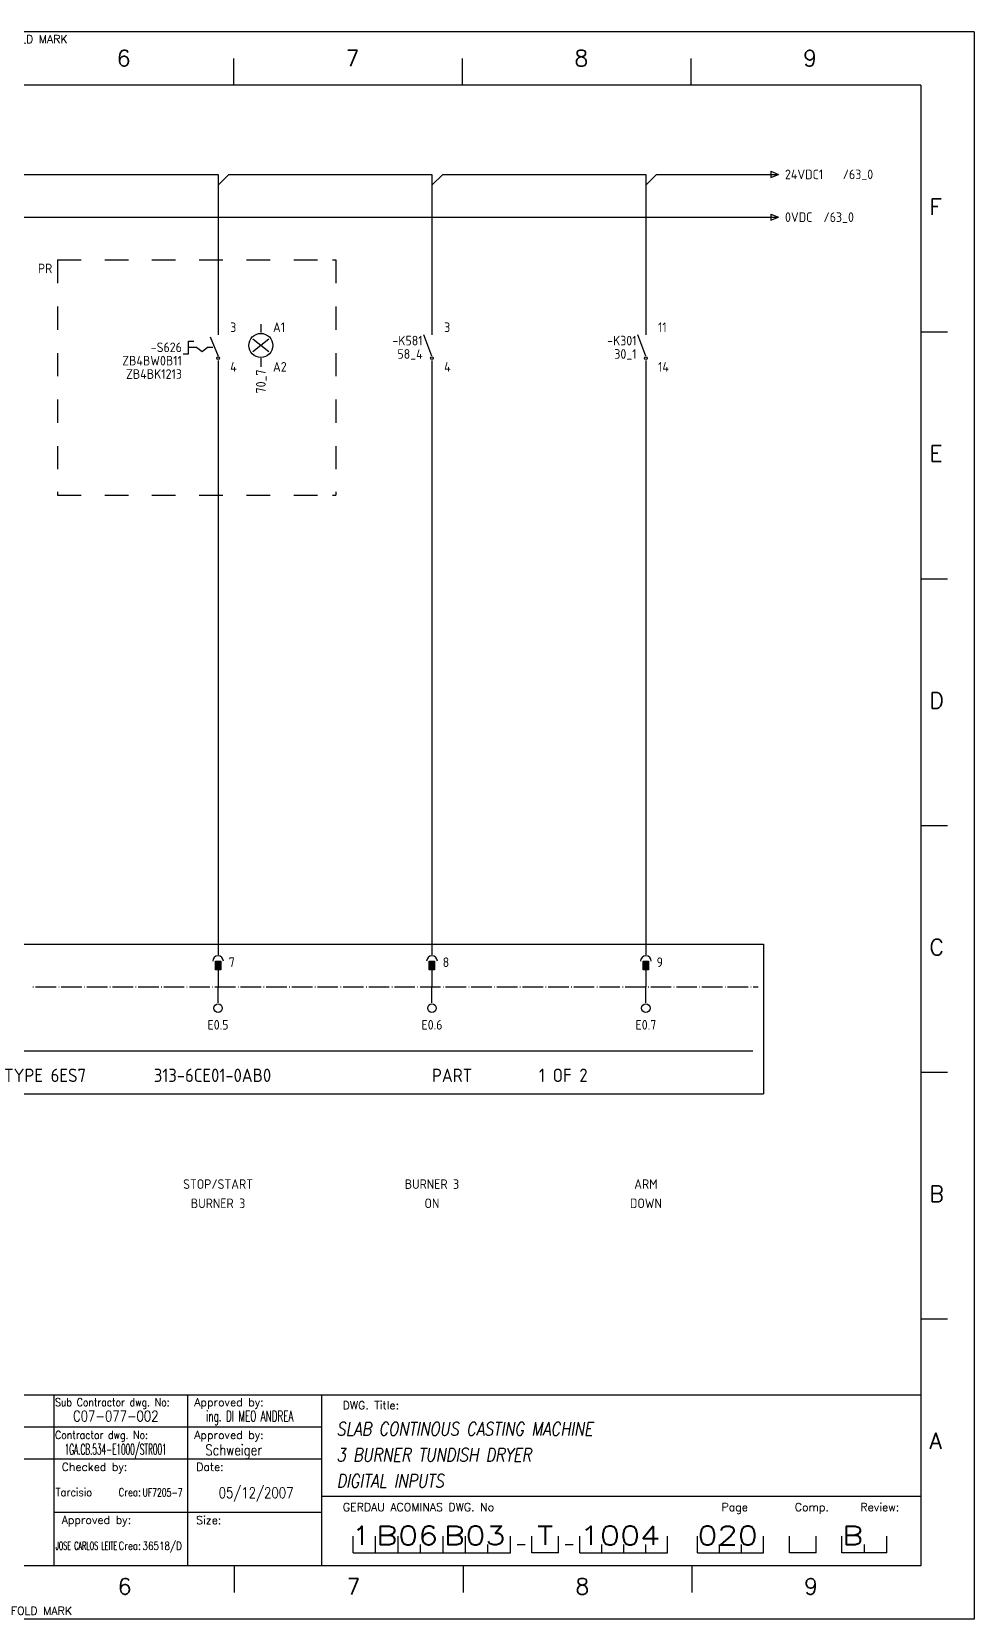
# Model space of a CAD drawing. Extents: x 520 to 940, y 6 to 303.
# Drawn here: x 764 to 940.2, y 6.5 to 303.5 of the extents above; entities that cross this region are included whole.
import ezdxf
from ezdxf.enums import TextEntityAlignment as Align

# ---------------------------------------------------------------- set-up
doc = ezdxf.new("R2010")
doc.units = 0
doc.header["$LTSCALE"] = 25
doc.header["$MEASUREMENT"] = 0
doc.linetypes.add('EPLANLINE7', pattern=[0])
doc.layers.get('0').update_dxf_attribs({"linetype": 'CONTINUOUS'})
for name, color, linetype in [('AUTOCONNECTING', 2, 'CONTINUOUS'), ('DESIG_', 3, 'CONTINUOUS'), ('FORM_1', 7, 'CONTINUOUS'), ('FORM_2', 4, 'CONTINUOUS'), ('FORM_3', 6, 'CONTINUOUS'), ('FORM_4', 1, 'CONTINUOUS'), ('MORSETTI', 7, 'CONTINUOUS'), ('RIF_', 7, 'CONTINUOUS'), ('SEF', 5, 'CONTINUOUS'), ('SIMBOLO', 4, 'CONTINUOUS'), ('TESTI', 7, 'CONTINUOUS'), ('TESTO', 5, 'CONTINUOUS')]:
    doc.layers.add(name, color=color, linetype=linetype)
doc.styles.add('ROMANS', font='romans.shx', dxfattribs={"width": 0.7, "oblique": 10, "height": 4})
doc.styles.get("Standard").update_dxf_attribs({"font": 'isocp.shx'})

# ---------------------------------------------------------------- blocks, each defined once
blk = doc.blocks.new('Format A3')
at = {"layer": 'FORM_1'}
for p, q in [((420, 297), (0, 297)), ((420, 297), (420, 0)), ((281.48, 292), (281.48, 287)), ((324.26, 292), (324.26, 287)), ((367.03, 292), (367.03, 287)), ((410, 240.83), (415, 240.83)), ((410, 194.66), (415, 194.66)), ((410, 148.5), (415, 148.5)), ((410, 102.33), (415, 102.33)), ((410, 56.17), (415, 56.17)), ((248, 30), (248, 42)), ((273, 10), (273, 42)), ((188.01, 36), (298, 36)), ((298, 23), (410, 23)), ((248, 20), (298, 20)), ((281.66, 10), (281.66, 5)), ((324.44, 10), (324.44, 5)), ((367.22, 10), (367.22, 5)), ((420, 0), (0, 0))]:
    blk.add_line(p, q, dxfattribs=at)
at = {"layer": 'FORM_3'}
for p, q in [((410, 287), (25, 287)), ((410, 287), (410, 10)), ((410, 10), (25, 10))]:
    blk.add_line(p, q, dxfattribs=at)
at = {"layer": 'FORM_4'}
for p, q in [((188.01, 42), (410, 42)), ((298, 10), (298, 42)), ((188.01, 30), (298, 30)), ((248, 10), (248, 30)), ((303.88, 12.42), (303.88, 15.51)), ((308.08, 12.42), (308.08, 15.51)), ((312.28, 12.42), (312.28, 15.51)), ((320.68, 12.42), (320.68, 15.51)), ((324.88, 12.42), (324.88, 15.51)), ((333.28, 12.42), (333.28, 15.51)), ((337.28, 12.42), (337.28, 15.51)), ((342.28, 12.42), (342.28, 15.51)), ((346.28, 12.42), (346.28, 15.51)), ((362.68, 12.42), (362.68, 15.51)), ((368.28, 12.42), (368.28, 15.51)), ((380.58, 12.42), (380.58, 15.51)), ((385.48, 12.42), (385.48, 15.51)), ((390.48, 12.42), (390.48, 15.51)), ((395.28, 12.42), (395.28, 15.51)), ((403.68, 12.42), (403.68, 15.51)), ((303.88, 12.42), (333.28, 12.42)), ((316.48, 12.42), (316.48, 13.97)), ((316.48, 12.42), (316.48, 13.97)), ((329.08, 12.42), (329.08, 13.97)), ((334.53, 13.97), (336.06, 13.97)), ((342.28, 12.42), (337.28, 12.42)), ((343.53, 13.97), (345.03, 13.97)), ((346.28, 12.42), (346.28, 13.97)), ((346.28, 12.42), (362.68, 12.42)), ((350.38, 12.42), (350.38, 13.97)), ((354.48, 12.42), (354.48, 13.97)), ((358.58, 12.42), (358.58, 13.97)), ((368.28, 12.42), (380.58, 12.42)), ((372.38, 12.42), (372.38, 13.97)), ((376.48, 12.42), (376.48, 13.97)), ((390.48, 12.42), (385.48, 12.42)), ((399.13, 12.42), (395.28, 12.42)), ((403.68, 12.42), (399.13, 12.42)), ((399.48, 12.42), (399.48, 13.97))]:
    blk.add_line(p, q, dxfattribs=at)
at = {"layer": 'FORM_1', "style": 'ROMANS'}
for p in [(239.05, 294.88), (239.88, 0.84)]:
    blk.add_text('FOLD MARK', height=1.5, dxfattribs=at).set_placement(p)
at = {"layer": 'FORM_2', "style": 'ROMANS'}
for s, width, p in [('Sub Contractor dwg. No:', 0.85, (248.15, 39.84)), ('Contractor dwg. No:', 0.85, (248.15, 33.72)), ('Crea:', 0.8, (260.02, 23)), ('Crea:', 0.8, (260.02, 13))]:
    blk.add_text(s, height=1.5, dxfattribs=dict(at, width=width)).set_placement(p)
for s, p in [('Approved by:', (274.17, 39.84)), ('DWG. Title:', (301.92, 39.27)), ('Approved by:', (274.17, 33.72)), ('Checked by:', (249.38, 27.74)), ('Date:', (274.53, 27.74)), ('GERDAU ACOMINAS DWG. No', (301.96, 20.23)), ('Page', (372.75, 20.23)), ('Comp.', (386.46, 20.23)), ('Review:', (398.72, 20.23)), ('Approved by:', (249.38, 17.83)), ('Size:', (274.53, 17.79))]:
    blk.add_text(s, height=1.5, dxfattribs=at).set_placement(p)
at = {"layer": 'FORM_2', "style": 'ROMANS', "flags": 4}
for tag, p in [('21', (189.91, 37.18)), ('18', (189.91, 30.89))]:
    blk.add_attdef(tag, p, '', height=2, dxfattribs=at)
at = {"layer": 'FORM_2', "color": 4, "style": 'ROMANS', "width": 0.8, "flags": 4}
for tag, p in [('22', (251.5, 37)), ('19', (251.5, 30.8)), ('24', (278.73, 22.67))]:
    blk.add_attdef(tag, p, '', height=2, dxfattribs=at)
at = {"layer": 'FORM_2', "style": 'ROMANS', "flags": 4}
for tag, p, height, width in [('23', (276.41, 37.01), 2, 0.8), ('20', (276.22, 30.68), 2, 0.8), ('14', (248.25, 23), 1.5, 0.9), ('15', (264.49, 22.98), 1.5, 0.8), ('16', (248.25, 13), 1.5, 0.9), ('17', (264.49, 12.98), 1.5, 0.8)]:
    blk.add_attdef(tag, p, '', height=height, dxfattribs=dict(at, width=width))
at = {"layer": 'FORM_4', "style": 'ROMANS'}
for s, p in [('6', (259.7, 290.56)), ('7', (302.47, 290.56)), ('8', (345.25, 290.56)), ('9', (388.03, 290.56)), ('F', (411.64, 262.73)), ('E', (411.64, 216.57)), ('D', (411.64, 170.4)), ('C', (411.64, 124.24)), ('B', (411.64, 78.07)), ('A', (411.64, 31.9)), ('6', (259.88, 4.65)), ('7', (302.66, 4.65)), ('8', (345.43, 4.65)), ('9', (388.21, 4.65))]:
    blk.add_text(s, height=3, dxfattribs=at).set_placement(p)
at = {"layer": 'FORM_4', "color": 1, "style": 'ROMANS', "oblique": 10, "width": 0.8, "flags": 4}
for tag, p in [('11', (300.77, 34.39)), ('12', (300.77, 29.5)), ('13', (300.77, 24.62))]:
    blk.add_attdef(tag, p, '', height=2.5, dxfattribs=at)
at = {"layer": 'FORM_4', "color": 1, "style": 'ROMANS', "flags": 2}
blk.add_attdef('25', (279.66, 12.25), '', height=5, dxfattribs=at)
at = {"layer": 'FORM_4', "style": 'ROMANS', "width": 1.25, "flags": 4}
for tag, p in [('1', (303.88, 13.92)), ('3', (312.28, 13.92)), ('5', (324.88, 13.92)), ('7', (346.28, 13.92)), ('10', (395.28, 13.92))]:
    blk.add_attdef(tag, p, '', height=3.5, dxfattribs=at)
for tag, p in [('2', (310.18, 13.92)), ('4', (322.78, 13.92)), ('6', (339.78, 13.92)), ('9', (387.98, 13.92))]:
    blk.add_attdef(tag, text='', height=3.5, dxfattribs=at).set_placement(p, align=Align.CENTER)
at = {"layer": 'FORM_4', "color": 1, "style": 'ROMANS', "width": 1.25, "flags": 4}
blk.add_attdef('8', (368.28, 13.92), '', height=3.5, dxfattribs=at)
blk = doc.blocks.new('SO269')
at = {"layer": 'TESTI', "color": 2, "linetype": 'EPLANLINE7'}
for p, q in [((-2, 0), (0, 0)), ((0, 0), (0, -2)), ((0, -2), (2, 0))]:
    blk.add_line(p, q, dxfattribs=at)
blk = doc.blocks.new('37_0_IEC_WUPI')
at = {"layer": 'TESTI', "color": 3, "linetype": 'EPLANLINE7'}
for p, q in [((0, 4), (0, 2)), ((-5.5, -1.6), (-5.5, 0.8)), ((-5.5, 0.8), (-4.5, 0.8)), ((-1.5, 1.6), (0, -2)), ((-6.5, -1.6), (-5.5, -1.6)), ((-4, -0.4), (-5.5, -0.4)), ((-3, -1.2), (-4, -0.4)), ((-2, -0.4), (-3, -1.2)), ((-1, -0.4), (-2, -0.4)), ((0, -2.8), (0, -4))]:
    blk.add_line(p, q, dxfattribs=at)
blk.add_circle((0, -2.4), 0.25, dxfattribs=at)
blk = doc.blocks.new('31_0_IEC_WUPI')
at = {"layer": 'TESTI', "color": 3, "linetype": 'EPLANLINE7'}
for p, q in [((0, 4), (0, 2)), ((-0.5, 0.8), (0.5, 0.8)), ((-0.5, -0.8), (-0.5, 0.8)), ((0.5, 0.8), (0.5, -0.8)), ((0.5, -0.8), (-0.5, -0.8))]:
    blk.add_line(p, q, dxfattribs=at)
blk.add_arc((0, 0.8), 1, 0, 180, dxfattribs=at)
blk.add_solid([(-0.5, -0.8), (0.5, -0.8), (-0.5, 0.8), (0.5, 0.8)], dxfattribs=at)
blk = doc.blocks.new('SO303')
at = {"layer": 'TESTI', "color": 2, "linetype": 'EPLANLINE7'}
blk.add_line((0, 1), (0, 4), dxfattribs=at)
blk.add_circle((0, 0), 0.8, dxfattribs=at)
blk = doc.blocks.new('46_0_IEC_WUPI')
at = {"layer": 'TESTI', "color": 3, "linetype": 'EPLANLINE7'}
for p, q in [((0, 4), (0, 2.4)), ((1.5, 1.2), (-1.5, -1.2)), ((1.5, -1.2), (-1.5, 1.2)), ((0, -2.4), (0, -4))]:
    blk.add_line(p, q, dxfattribs=at)
blk.add_circle((0, 0), 2.25, dxfattribs=at)
blk = doc.blocks.new('1_0_IEC_WUPI')
at = {"layer": 'SIMBOLO', "color": 3, "linetype": 'EPLANLINE7'}
for p, q in [((0, 4), (0, 2)), ((0, -2), (-1.5, 2)), ((0, -2.8), (0, -4))]:
    blk.add_line(p, q, dxfattribs=at)
blk.add_circle((0, -2.4), 0.25, dxfattribs=at)
blk = doc.blocks.new('SO284')
at = {"layer": 'TESTI', "color": 2, "linetype": 'EPLANLINE7'}
for p, q in [((-1.175, 0), (0.675, 0)), ((-0.675, 0.575), (0.8, 0)), ((-0.675, 0.575), (-0.675, -0.575)), ((-0.675, -0.575), (0.8, 0))]:
    blk.add_line(p, q, dxfattribs=at)

msp = doc.modelspace()

# ---------------------------------------------------------------- linework, layer by layer
at = {"layer": 'AUTOCONNECTING', "color": 2, "linetype": 'EPLANLINE7'}
for p, q in [((760.79, 276.77), (796.79, 276.77)), ((800.79, 276.77), (836.79, 276.77)), ((840.79, 276.77), (876.79, 276.77)), ((880.79, 276.77), (902.79, 276.77)), ((798.79, 274.77), (798.79, 248.77)), ((838.79, 274.77), (838.79, 248.77)), ((878.79, 274.77), (878.79, 248.77)), ((570.79, 268.77), (902.79, 268.77)), ((798.79, 240.77), (798.79, 132.77)), ((838.79, 240.77), (838.79, 132.77)), ((878.79, 240.77), (878.79, 132.77)), ((798.79, 128.77), (798.79, 124.77)), ((838.79, 128.77), (838.79, 124.77)), ((878.79, 128.77), (878.79, 124.77))]:
    msp.add_line(p, q, dxfattribs=at)
at = {"layer": 'SIMBOLO', "color": 1, "linetype": 'EPLANLINE7'}
for p, q in [((576.79, 132.77), (900.79, 132.77)), ((900.79, 132.77), (900.79, 104.77)), ((576.79, 104.77), (900.79, 104.77))]:
    msp.add_line(p, q, dxfattribs=at)
at = {"layer": 'TESTI', "color": 1, "linetype": 'EPLANLINE7'}
for p, q in [((768.79, 260.77), (768.79, 256.4)), ((768.79, 260.77), (773.19, 260.77)), ((777.61, 260.77), (782.04, 260.77)), ((786.44, 260.77), (790.86, 260.77)), ((795.29, 260.77), (799.71, 260.77)), ((804.11, 260.77), (808.54, 260.77)), ((812.96, 260.77), (817.36, 260.77)), ((820.16, 260.77), (820.79, 260.77)), ((820.79, 260.77), (820.79, 256.4)), ((768.79, 252.05), (768.79, 247.7)), ((820.79, 252.05), (820.79, 247.7)), ((768.79, 243.35), (768.79, 239)), ((820.79, 243.35), (820.79, 239)), ((768.79, 234.65), (768.79, 230.3)), ((820.79, 234.65), (820.79, 230.3)), ((768.79, 225.95), (768.79, 221.6)), ((820.79, 225.95), (820.79, 221.6)), ((768.79, 217.37), (768.79, 216.77)), ((768.79, 217.25), (768.79, 216.77)), ((820.79, 217.37), (820.79, 216.77)), ((820.79, 217.25), (820.79, 216.77)), ((768.79, 216.77), (773.19, 216.77)), ((777.61, 216.77), (782.04, 216.77)), ((786.44, 216.77), (790.86, 216.77)), ((795.29, 216.77), (799.71, 216.77)), ((804.11, 216.77), (808.54, 216.77)), ((812.96, 216.77), (817.36, 216.77)), ((820.16, 216.77), (820.79, 216.77)), ((764.19, 124.77), (764.29, 124.77)), ((764.66, 124.77), (768.51, 124.77)), ((768.99, 124.77), (769.09, 124.77)), ((769.46, 124.77), (773.29, 124.77)), ((773.79, 124.77), (773.86, 124.77)), ((774.26, 124.77), (778.09, 124.77)), ((778.56, 124.77), (778.66, 124.77)), ((779.04, 124.77), (782.89, 124.77)), ((783.36, 124.77), (783.46, 124.77)), ((783.84, 124.77), (787.69, 124.77)), ((788.16, 124.77), (788.26, 124.77)), ((788.64, 124.77), (792.46, 124.77)), ((792.94, 124.77), (793.04, 124.77)), ((793.44, 124.77), (797.26, 124.77)), ((797.74, 124.77), (797.84, 124.77)), ((798.21, 124.77), (802.06, 124.77)), ((802.54, 124.77), (802.64, 124.77)), ((803.01, 124.77), (806.84, 124.77)), ((807.31, 124.77), (807.41, 124.77)), ((807.81, 124.77), (811.64, 124.77)), ((812.11, 124.77), (812.21, 124.77)), ((812.59, 124.77), (816.44, 124.77)), ((816.91, 124.77), (817.01, 124.77)), ((817.39, 124.77), (821.21, 124.77)), ((821.71, 124.77), (821.79, 124.77)), ((822.19, 124.77), (826.01, 124.77)), ((826.49, 124.77), (826.59, 124.77)), ((826.96, 124.77), (830.81, 124.77)), ((831.29, 124.77), (831.39, 124.77)), ((831.76, 124.77), (835.59, 124.77)), ((836.09, 124.77), (836.16, 124.77)), ((836.56, 124.77), (840.39, 124.77)), ((840.86, 124.77), (840.96, 124.77)), ((841.34, 124.77), (845.19, 124.77)), ((845.66, 124.77), (845.76, 124.77)), ((846.14, 124.77), (849.96, 124.77)), ((850.46, 124.77), (850.54, 124.77)), ((850.94, 124.77), (854.76, 124.77)), ((855.24, 124.77), (855.34, 124.77)), ((855.74, 124.77), (859.56, 124.77)), ((860.04, 124.77), (860.14, 124.77)), ((860.51, 124.77), (864.36, 124.77)), ((864.84, 124.77), (864.94, 124.77)), ((865.31, 124.77), (869.14, 124.77)), ((869.61, 124.77), (869.71, 124.77)), ((870.11, 124.77), (873.94, 124.77)), ((874.41, 124.77), (874.51, 124.77)), ((874.89, 124.77), (878.74, 124.77)), ((879.21, 124.77), (879.31, 124.77)), ((879.69, 124.77), (883.51, 124.77)), ((883.99, 124.77), (884.09, 124.77)), ((884.49, 124.77), (888.31, 124.77)), ((888.79, 124.77), (888.89, 124.77)), ((889.26, 124.77), (893.11, 124.77)), ((893.59, 124.77), (893.69, 124.77)), ((894.06, 124.77), (897.89, 124.77)), ((898.39, 124.77), (898.46, 124.77)), ((898.86, 124.77), (899.79, 124.77)), ((899.59, 124.77), (899.79, 124.77))]:
    msp.add_line(p, q, dxfattribs=at)
at = {"layer": 'TESTI', "color": 0, "linetype": 'EPLANLINE7'}
for p, q in [((582.79, 112.77), (838.79, 112.77)), ((838.79, 112.77), (898.79, 112.77))]:
    msp.add_line(p, q, dxfattribs=at)

# ---------------------------------------------------------------- block references
ref = msp.add_blockref('Format A3', (520.17, 6.46))
ref.add_attrib('1', '1', (824.05, 20.37), dxfattribs={"layer": 'FORM_4', "height": 3.5, "style": 'ROMANS'})
ref.add_attrib('2', 'B', dxfattribs={"layer": 'FORM_4', "height": 3.5, "style": 'ROMANS', "width": 1.25}).set_placement((830.35, 20.37), align=Align.CENTER)
ref.add_attrib('3', '06', (832.45, 20.37), dxfattribs={"layer": 'FORM_4', "height": 3.5, "style": 'ROMANS', "width": 1.25})
ref.add_attrib('4', 'B', dxfattribs={"layer": 'FORM_4', "height": 3.5, "style": 'ROMANS', "width": 1.25}).set_placement((842.95, 20.37), align=Align.CENTER)
ref.add_attrib('5', '03', (845.05, 20.37), dxfattribs={"layer": 'FORM_4', "height": 3.5, "style": 'ROMANS', "width": 1.25})
ref.add_attrib('6', 'T', dxfattribs={"layer": 'FORM_4', "height": 3.5, "style": 'ROMANS', "width": 1.25}).set_placement((859.95, 20.37), align=Align.CENTER)
ref.add_attrib('7', '1004', (866.45, 20.37), dxfattribs={"layer": 'FORM_4', "height": 3.5, "style": 'ROMANS', "width": 1.25})
ref.add_attrib('8', '020', (888.45, 20.37), dxfattribs={"layer": 'FORM_4', "color": 1, "height": 3.5, "style": 'ROMANS', "width": 1.25})
ref.add_attrib('10', 'B', (915.45, 20.37), dxfattribs={"layer": 'FORM_4', "height": 3.5, "style": 'ROMANS', "width": 1.25})
ref.add_attrib('11', 'SLAB CONTINOUS CASTING MACHINE', (820.94, 40.84), dxfattribs={"layer": 'FORM_4', "color": 1, "height": 2.5, "style": 'ROMANS', "oblique": 10, "width": 0.8})
ref.add_attrib('12', '3 BURNER TUNDISH DRYER', (820.94, 35.96), dxfattribs={"layer": 'FORM_4', "color": 1, "height": 2.5, "style": 'ROMANS', "oblique": 10, "width": 0.8})
ref.add_attrib('13', 'DIGITAL INPUTS', (820.94, 31.08), dxfattribs={"layer": 'FORM_4', "color": 1, "height": 2.5, "style": 'ROMANS', "oblique": 10, "width": 0.8})
ref.add_attrib('14', 'Tarcisio', (768.42, 29.46), dxfattribs={"layer": 'FORM_2', "height": 1.5, "style": 'ROMANS', "width": 0.9})
ref.add_attrib('15', 'UF7205-7', (784.67, 29.43), dxfattribs={"layer": 'FORM_2', "height": 1.5, "style": 'ROMANS', "width": 0.7})
ref.add_attrib('16', 'JOSE CARLOS LEITE', (768.42, 19.46), dxfattribs={"layer": 'FORM_2', "height": 1.5, "style": 'ROMANS', "width": 0.5})
ref.add_attrib('17', '36518/D', (784.67, 19.43), dxfattribs={"layer": 'FORM_2', "height": 1.5, "style": 'ROMANS', "width": 0.8})
ref.add_attrib('19', '1GA.CB.534-E1000/STR001', (770.11, 37.26), dxfattribs={"layer": 'FORM_2', "color": 4, "height": 2, "style": 'ROMANS', "width": 0.5})
ref.add_attrib('20', 'Schweiger', (796.4, 37.14), dxfattribs={"layer": 'FORM_2', "height": 2, "style": 'ROMANS', "width": 0.8})
ref.add_attrib('22', 'C07-077-002', (771.68, 43.46), dxfattribs={"layer": 'FORM_2', "color": 4, "height": 2, "style": 'ROMANS', "width": 0.8})
ref.add_attrib('23', 'ing. DI MEO ANDREA', (796.58, 43.46), dxfattribs={"layer": 'FORM_2', "height": 2, "style": 'ROMANS', "width": 0.6})
ref.add_attrib('24', '05/12/2007', (798.9, 29.13), dxfattribs={"layer": 'FORM_2', "color": 4, "height": 2, "style": 'ROMANS', "width": 0.8})
at = {"layer": 'SIMBOLO'}
for name, p in [('SO269', (798.79, 276.77)), ('SO269', (838.79, 276.77)), ('SO269', (878.79, 276.77)), ('SO284', (902.79, 276.77)), ('SO284', (902.79, 268.77)), ('SO303', (798.79, 120.77)), ('SO303', (838.79, 120.77)), ('SO303', (878.79, 120.77))]:
    msp.add_blockref(name, p, dxfattribs=at)
ref = msp.add_blockref('37_0_IEC_WUPI', (798.79, 244.77), dxfattribs=at)
ref.add_attrib('SEF_1', '-S626', dxfattribs={"layer": 'SEF', "color": 2, "height": 1.8, "width": 1.000667, "flags": 2}).set_placement((792.04, 243.52), align=Align.RIGHT)
ref.add_attrib('DESIGN._1', '3', (801.06, 247.27), dxfattribs={"layer": 'DESIG_', "color": 2, "height": 1.8, "width": 1.000667, "flags": 2})
ref.add_attrib('DESIGN._2', '4', (801.06, 239.87), dxfattribs={"layer": 'DESIG_', "color": 2, "height": 1.8, "width": 1.000667, "flags": 2})
ref = msp.add_blockref('46_0_IEC_WUPI', (806.79, 244.77), dxfattribs=at)
ref.add_attrib('DESIGN._1', 'A1', (809.06, 247.27), dxfattribs={"layer": 'DESIG_', "color": 2, "height": 1.8, "width": 1.000667, "flags": 2})
ref.add_attrib('DESIGN._2', 'A2', (809.06, 239.87), dxfattribs={"layer": 'DESIG_', "color": 2, "height": 1.8, "width": 1.000667, "flags": 2})
ref = msp.add_blockref('1_0_IEC_WUPI', (838.79, 244.77), dxfattribs=at)
ref.add_attrib('SEF_1', '-K581', dxfattribs={"layer": 'SEF', "color": 2, "height": 1.8, "width": 1.000667, "flags": 2}).set_placement((837.04, 244.77), align=Align.RIGHT)
ref.add_attrib('DESIGN._1', '3', (841.06, 247.27), dxfattribs={"layer": 'DESIG_', "color": 2, "height": 1.8, "width": 1.000667, "flags": 2})
ref.add_attrib('DESIGN._2', '4', (841.06, 239.87), dxfattribs={"layer": 'DESIG_', "color": 2, "height": 1.8, "width": 1.000667, "flags": 2})
ref = msp.add_blockref('1_0_IEC_WUPI', (878.79, 244.77), dxfattribs=at)
ref.add_attrib('SEF_1', '-K301', dxfattribs={"layer": 'SEF', "color": 2, "height": 1.8, "width": 1.000667, "flags": 2}).set_placement((877.04, 244.77), align=Align.RIGHT)
ref.add_attrib('DESIGN._1', '11', (881.06, 247.27), dxfattribs={"layer": 'DESIG_', "color": 2, "height": 1.8, "width": 1.000667, "flags": 2})
ref.add_attrib('DESIGN._2', '14', (881.06, 239.87), dxfattribs={"layer": 'DESIG_', "color": 2, "height": 1.8, "width": 1.000667, "flags": 2})
ref = msp.add_blockref('31_0_IEC_WUPI', (798.79, 128.77), dxfattribs=at)
ref.add_attrib('DESIGN._1', '7', (800.79, 128.47), dxfattribs={"layer": 'MORSETTI', "color": 2, "height": 1.8, "width": 1.000667, "flags": 2})
ref = msp.add_blockref('31_0_IEC_WUPI', (838.79, 128.77), dxfattribs=at)
ref.add_attrib('DESIGN._1', '8', (840.79, 128.47), dxfattribs={"layer": 'MORSETTI', "color": 2, "height": 1.8, "width": 1.000667, "flags": 2})
ref = msp.add_blockref('31_0_IEC_WUPI', (878.79, 128.77), dxfattribs=at)
ref.add_attrib('DESIGN._1', '9', (880.79, 128.47), dxfattribs={"layer": 'MORSETTI', "color": 2, "height": 1.8, "width": 1.000667, "flags": 2})

# ---------------------------------------------------------------- texts
at = {"layer": 'RIF_', "color": 2, "width": 1.000667}
for p in [(915.59, 275.87), (911.99, 267.87)]:
    msp.add_text('/63_0', height=1.8, dxfattribs=at).set_placement(p)
for s, p in [('58_4', (837.04, 242.27)), ('30_1', (877.04, 242.27))]:
    msp.add_text(s, height=1.8, dxfattribs=at).set_placement(p, align=Align.RIGHT)
msp.add_text('70_7', height=1.8, rotation=90, dxfattribs=at).set_placement((807.69, 240.27), align=Align.RIGHT)
at = {"layer": 'TESTI', "color": 2, "width": 1.000667}
for s, p in [('PR', (767.79, 258.27)), ('ZB4BW0B11', (792.04, 241.02)), ('ZB4BK1213', (792.04, 238.52))]:
    msp.add_text(s, height=1.8, dxfattribs=at).set_placement(p, align=Align.RIGHT)
at = {"layer": 'TESTO', "color": 2, "width": 1.000667}
for s, p in [('24VDC1', (904.79, 275.87)), ('0VDC', (904.79, 267.87))]:
    msp.add_text(s, height=1.8, dxfattribs=at).set_placement(p)
for s, p in [('E0.5', (798.79, 116.77)), ('E0.6', (838.79, 116.77)), ('E0.7', (878.79, 116.77)), ('STOP/START', (798.79, 86.97)), ('BURNER 3', (838.79, 86.97)), ('ARM', (878.79, 86.97)), ('BURNER 3', (798.79, 83.37)), ('ON', (838.79, 83.37)), ('DOWN', (878.79, 83.37))]:
    msp.add_text(s, height=1.8, dxfattribs=at).set_placement(p, align=Align.CENTER)
at = {"layer": 'TESTO', "color": 3, "width": 1.0032}
for s, p in [('TYPE 6ES7', (758.79, 106.97)), ('313-6CE01-0AB0', (786.79, 106.97)), ('PART', (838.79, 106.97)), ('1 OF 2', (858.79, 106.97))]:
    msp.add_text(s, height=2.5, dxfattribs=at).set_placement(p)

doc.saveas('drawing.dxf')
